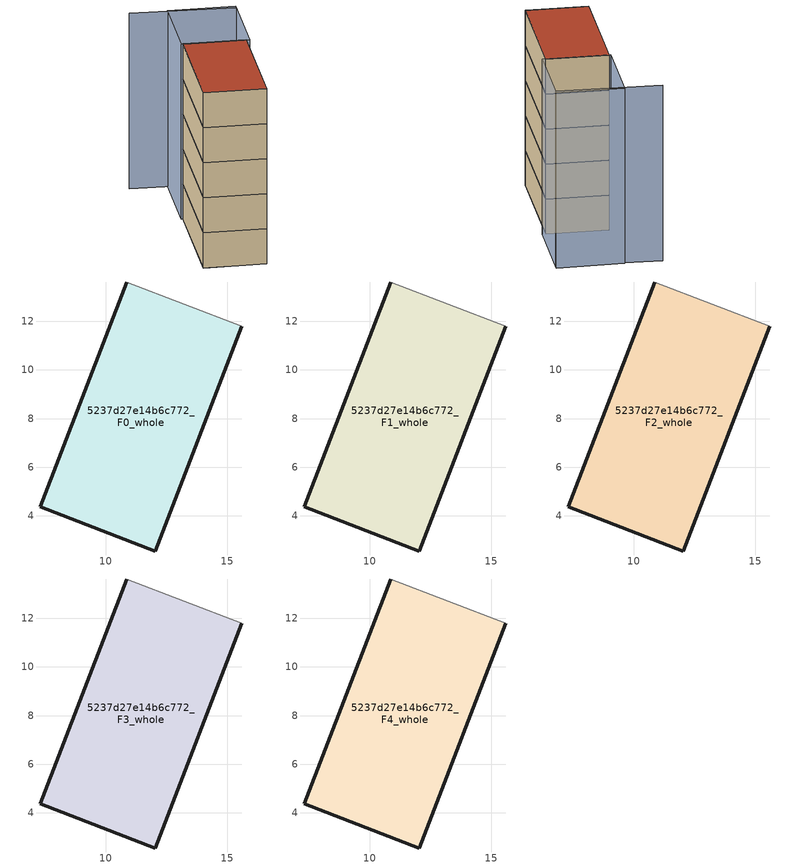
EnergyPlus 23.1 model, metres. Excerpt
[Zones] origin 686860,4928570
5237d27e14b6c772_F0_whole
 floor ground (EU_floor_Construction): 12.04,2.55 15.6,11.79 10.88,13.62 7.31,4.38 z0
 wall outside (EU_wall_Construction): 15.6,11.79 12.04,2.55 7.31,4.38 10.88,13.62 z0:3
 wall adiabatic (EU_wall_Construction): 10.88,13.62 15.6,11.79 z0:3
5237d27e14b6c772_F1_whole
 floor to 5237d27e14b6c772_F0_whole (EU_floor_Construction): 12.03,2.55 15.6,11.79 10.88,13.62 7.31,4.38 z3
 wall outside (EU_wall_Construction): 15.6,11.79 12.04,2.55 7.31,4.38 10.88,13.62 z3:6
 wall adiabatic (EU_wall_Construction): 10.88,13.62 15.6,11.79 z3:6
5237d27e14b6c772_F2_whole
 floor to 5237d27e14b6c772_F1_whole (EU_floor_Construction): 12.03,2.55 15.6,11.79 10.88,13.62 7.31,4.38 z6
 wall outside (EU_wall_Construction): 15.6,11.79 12.04,2.55 7.31,4.38 10.88,13.62 z6:9
 wall adiabatic (EU_wall_Construction): 10.88,13.62 15.6,11.79 z6:9
5237d27e14b6c772_F3_whole
 floor to 5237d27e14b6c772_F2_whole (EU_floor_Construction): 12.03,2.55 15.6,11.79 10.88,13.62 7.31,4.38 z9
 wall outside (EU_wall_Construction): 15.6,11.79 12.04,2.55 7.31,4.38 10.88,13.62 z9:12
 wall adiabatic (EU_wall_Construction): 10.88,13.62 15.6,11.79 z9:12
5237d27e14b6c772_F4_whole
 floor to 5237d27e14b6c772_F3_whole (EU_floor_Construction): 12.03,2.55 15.6,11.79 10.88,13.62 7.31,4.38 z12
 wall outside (EU_wall_Construction): 15.6,11.79 12.04,2.55 7.31,4.38 10.88,13.62 z12:15
 wall adiabatic (EU_wall_Construction): 10.88,13.62 15.6,11.79 z12:15
 roof outside (EU_roof_Construction): 15.6,11.79 12.04,2.55 7.31,4.38 10.88,13.62 z15
shading: 18.19,17.65 10.35,20.97 / 10.78,13.61 13.23,19.95 / 13.23,19.95 18.31,17.99 / 18.31,17.99 15.86,11.65 / 15.86,11.65 10.78,13.61 z0:15
[Building]
EU S2 Campaign: North Axis=0; Terrain=City; Solar Distribution=FullExterior
[Site:Location]
Bologna: Latitude=44.5; Longitude=11.25; Time Zone=1; Elevation=37
[SizingPeriod:WeatherFileDays]
AnnualSizingPeriod: Begin Month=1; Begin Day of Month=1; End Month=12; End Day of Month=31; Day of Week for Start Day=Monday; Use Weather File Daylight Saving Period=No; Use Weather File Rain and Snow Indicators=No
[MATERIAL]
EU_InternalMass_Material: Roughness=MediumRough; Thickness=0.1; Conductivity=1; Density=1800; Specific Heat=900; Thermal Absorptance=0.9; Solar Absorptance=0.7; Visible Absorptance=0.7
[MATERIAL:NOMASS] Roughness=MediumRough; Thermal Absorptance=0.9; Solar Absorptance=0.7; Visible Absorptance=0.7
Name | Thermal Resistance
EU_wall_NoMass | 0.905828
EU_roof_NoMass | 0.37593
EU_floor_NoMass | 0.67114
[CONSTRUCTION]
EU_wall_Construction: EU_wall_NoMass
EU_roof_Construction: EU_roof_NoMass
EU_floor_Construction: EU_floor_NoMass
EU_InternalMass_Construction: EU_InternalMass_Material
[ZONE] Type=1; Multiplier=1; Ceiling Height=autocalculate; Volume=150.569; Floor Area=autocalculate; Part of Total Floor Area=Yes
5237d27e14b6c772_F0_whole; 5237d27e14b6c772_F1_whole; 5237d27e14b6c772_F2_whole; 5237d27e14b6c772_F3_whole; 5237d27e14b6c772_F4_whole
[INTERNALMASS] Construction=EU_InternalMass_Construction; Surface Area=50.1899
Name | Zone or ZoneList
5237d27e14b6c772_F0_whole_EU_InternalMass | 5237d27e14b6c772_F0_whole
5237d27e14b6c772_F1_whole_EU_InternalMass | 5237d27e14b6c772_F1_whole
5237d27e14b6c772_F2_whole_EU_InternalMass | 5237d27e14b6c772_F2_whole
5237d27e14b6c772_F3_whole_EU_InternalMass | 5237d27e14b6c772_F3_whole
5237d27e14b6c772_F4_whole_EU_InternalMass | 5237d27e14b6c772_F4_whole
[OTHEREQUIPMENT] Fuel Type=Electricity; Design Level Calculation Method=Watts/Area; Power per Zone Floor Area=1; Fraction Latent=0; Fraction Radiant=0; Fraction Lost=0; Carbon Dioxide Generation Rate=0; EndUse Subcategory=EU_Step8_InternalGains
Name | Zone or ZoneList or Space or SpaceList | Schedule
EU_Step8_InternalGain_5237d27e14b6c772_F0_whole_f000 | 5237d27e14b6c772_F0_whole | EU_Step8_GainSchedule_5237d27e14b6c772_F0_whole_f000
EU_Step8_InternalGain_5237d27e14b6c772_F1_whole_f000 | 5237d27e14b6c772_F1_whole | EU_Step8_GainSchedule_5237d27e14b6c772_F1_whole_f000
EU_Step8_InternalGain_5237d27e14b6c772_F2_whole_f000 | 5237d27e14b6c772_F2_whole | EU_Step8_GainSchedule_5237d27e14b6c772_F2_whole_f000
EU_Step8_InternalGain_5237d27e14b6c772_F3_whole_f000 | 5237d27e14b6c772_F3_whole | EU_Step8_GainSchedule_5237d27e14b6c772_F3_whole_f000
EU_Step8_InternalGain_5237d27e14b6c772_F4_whole_f000 | 5237d27e14b6c772_F4_whole | EU_Step8_GainSchedule_5237d27e14b6c772_F4_whole_f000
[ZONEVENTILATION:DESIGNFLOWRATE] Schedule=EU_AlwaysOn; Design Flow Rate Calculation Method=AirChanges/Hour; Air Changes per Hour=0.73129; Ventilation Type=Natural; Fan Pressure Rise=0; Fan Total Efficiency=1; Constant Term Coefficient=1; Temperature Term Coefficient=0; Velocity Term Coefficient=0; Velocity Squared Term Coefficient=0; Minimum Indoor Temperature=-100; Maximum Indoor Temperature=100; Delta Temperature=-100; Minimum Outdoor Temperature=-100; Maximum Outdoor Temperature=100; Maximum Wind Speed=40
Name | Zone or ZoneList or Space or SpaceList
EU_ConstantAir_5237d27e14b6c772_F0_whole | 5237d27e14b6c772_F0_whole
EU_ConstantAir_5237d27e14b6c772_F1_whole | 5237d27e14b6c772_F1_whole
EU_ConstantAir_5237d27e14b6c772_F2_whole | 5237d27e14b6c772_F2_whole
EU_ConstantAir_5237d27e14b6c772_F3_whole | 5237d27e14b6c772_F3_whole
EU_ConstantAir_5237d27e14b6c772_F4_whole | 5237d27e14b6c772_F4_whole
[HVACTEMPLATE:THERMOSTAT] Constant Heating Setpoint=20; Constant Cooling Setpoint=50
EU_HeatOnly_5237d27e14b6c772_F0_whole; EU_HeatOnly_5237d27e14b6c772_F1_whole; EU_HeatOnly_5237d27e14b6c772_F2_whole; EU_HeatOnly_5237d27e14b6c772_F3_whole; EU_HeatOnly_5237d27e14b6c772_F4_whole
[HVACTEMPLATE:ZONE:IDEALLOADSAIRSYSTEM] System Availability Schedule=EU_AlwaysOn; Maximum Heating Supply Air Temperature=50; Minimum Cooling Supply Air Temperature=13; Maximum Heating Supply Air Humidity Ratio=0.0156; Minimum Cooling Supply Air Humidity Ratio=0.0077; Heating Limit=NoLimit; Cooling Limit=NoLimit; Heating Availability Schedule=EU_AlwaysOn; Cooling Availability Schedule=EU_CoolingOff; Dehumidification Control Type=ConstantSensibleHeatRatio; Cooling Sensible Heat Ratio=0.7; Dehumidification Setpoint=60; Humidification Control Type=None; Humidification Setpoint=30; Outdoor Air Method=None; Outdoor Air Flow Rate per Person=0.00944; Outdoor Air Flow Rate per Zone Floor Area=0; Outdoor Air Flow Rate per Zone=0; Demand Controlled Ventilation Type=None; Outdoor Air Economizer Type=NoEconomizer; Heat Recovery Type=None; Sensible Heat Recovery Effectiveness=0.7; Latent Heat Recovery Effectiveness=0.65
Name | Template Thermostat
5237d27e14b6c772_F0_whole | EU_HeatOnly_5237d27e14b6c772_F0_whole
5237d27e14b6c772_F1_whole | EU_HeatOnly_5237d27e14b6c772_F1_whole
5237d27e14b6c772_F2_whole | EU_HeatOnly_5237d27e14b6c772_F2_whole
5237d27e14b6c772_F3_whole | EU_HeatOnly_5237d27e14b6c772_F3_whole
5237d27e14b6c772_F4_whole | EU_HeatOnly_5237d27e14b6c772_F4_whole
[SIZING:ZONE] Zone Cooling Design Supply Air Temperature Input Method=SupplyAirTemperature; Zone Cooling Design Supply Air Temperature=13; Zone Heating Design Supply Air Temperature Input Method=SupplyAirTemperature; Zone Heating Design Supply Air Temperature=50; Zone Cooling Design Supply Air Humidity Ratio=0.008; Zone Heating Design Supply Air Humidity Ratio=0.008; Cooling Design Air Flow Method=DesignDay; Cooling Design Air Flow Rate=0; Cooling Minimum Air Flow per Zone Floor Area=0.000762; Cooling Minimum Air Flow=0; Cooling Minimum Air Flow Fraction=0.2; Heating Design Air Flow Method=DesignDay; Heating Design Air Flow Rate=0; Heating Maximum Air Flow per Zone Floor Area=0.002032; Heating Maximum Air Flow=0.141576; Heating Maximum Air Flow Fraction=0.3; Account for Dedicated Outdoor Air System=No; Dedicated Outdoor Air System Control Strategy=NeutralSupplyAir; Dedicated Outdoor Air Low Setpoint Temperature for Design=autosize; Dedicated Outdoor Air High Setpoint Temperature for Design=autosize; Zone Load Sizing Method=Sensible Load Only No Latent Load; Zone Latent Cooling Design Supply Air Humidity Ratio Input Method=HumidityRatioDifference; Zone Cooling Design Supply Air Humidity Ratio Difference=0.005; Zone Latent Heating Design Supply Air Humidity Ratio Input Method=HumidityRatioDifference; Zone Humidification Design Supply Air Humidity Ratio Difference=0.005
5237d27e14b6c772_F0_whole; 5237d27e14b6c772_F1_whole; 5237d27e14b6c772_F2_whole; 5237d27e14b6c772_F3_whole; 5237d27e14b6c772_F4_whole
[SCHEDULE:CONSTANT]
Name | Hourly Value
EU_AlwaysOn | 1
EU_CoolingOff | 0
[SCHEDULE:FILE] Column Number=1; Rows to Skip at Top=0; Number of Hours of Data=8760; Column Separator=Comma; Interpolate to Timestep=No; Minutes per Item=60; Adjust Schedule for Daylight Savings=Yes
Name | File
EU_Step8_GainSchedule_5237d27e14b6c772_F0_whole_f000 | ../../schedules/5237d27e14b6c772/5237d27e14b6c772_F0_whole_f000_gain.csv
EU_Step8_GainSchedule_5237d27e14b6c772_F1_whole_f000 | ../../schedules/5237d27e14b6c772/5237d27e14b6c772_F1_whole_f000_gain.csv
EU_Step8_GainSchedule_5237d27e14b6c772_F2_whole_f000 | ../../schedules/5237d27e14b6c772/5237d27e14b6c772_F2_whole_f000_gain.csv
EU_Step8_GainSchedule_5237d27e14b6c772_F3_whole_f000 | ../../schedules/5237d27e14b6c772/5237d27e14b6c772_F3_whole_f000_gain.csv
EU_Step8_GainSchedule_5237d27e14b6c772_F4_whole_f000 | ../../schedules/5237d27e14b6c772/5237d27e14b6c772_F4_whole_f000_gain.csv
